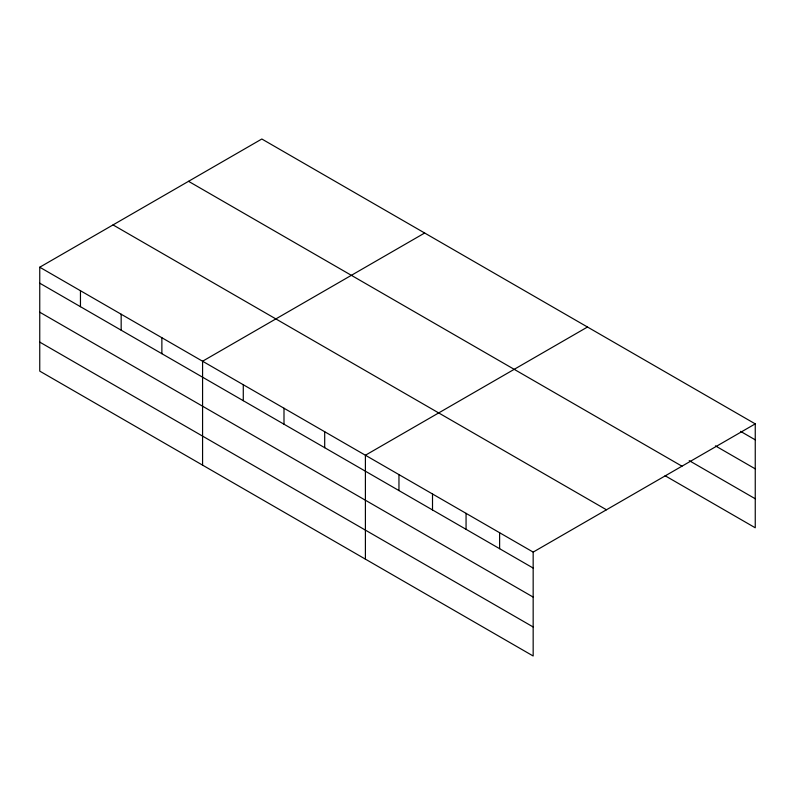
<?xml version="1.0" encoding="UTF-8"?>
<svg xmlns="http://www.w3.org/2000/svg" width="795" height="795" viewBox="0 0 795 795"><rect width="100%" height="100%" fill="white"/><g stroke="black" fill="none" stroke-linecap="round" stroke-linejoin="round"><path stroke-width="1.19" d="M665.077 475.718L755.25 527.781L755.25 423.874L261.833 139.006L39.75 267.219L39.75 371.126L533.167 655.994L533.167 552.098L39.75 267.219M424.659 233.014L202.576 361.228L202.576 465.135M587.485 327.023L365.402 455.237L365.402 559.143M533.167 552.098L755.25 423.874M740.572 431.367L755.25 439.844M715.411 445.856L755.25 468.861M689.195 460.623L755.25 498.763M188.544 181.32L681.961 466.188M113.039 224.915L606.456 509.784M39.75 283.189L533.167 568.067M39.75 312.206L533.167 597.085M39.75 342.108L533.167 626.977M499.618 532.72L499.618 548.689M466.059 513.351L466.059 529.321M432.51 493.983L432.51 509.953M398.961 474.605L398.961 490.575M324.698 431.735L324.698 447.704M283.994 408.233L283.994 424.202M243.28 384.73L243.28 400.7M161.872 337.726L161.872 353.696M121.168 314.224L121.168 330.193M80.454 290.722L80.454 306.691"/></g></svg>
